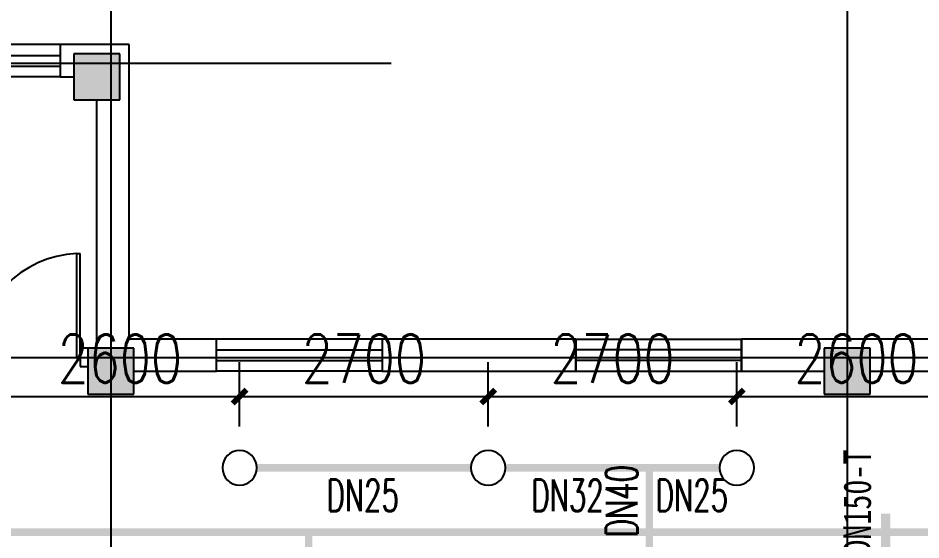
# Model space of a CAD drawing. Extents: x 0 to 2838408, y -923048 to 203859.
# Drawn here: x 2696256 to 2706063, y -538843 to -533169 of the extents above; entities that cross this region are included whole.
import ezdxf
from ezdxf.enums import TextEntityAlignment as Align

# ---------------------------------------------------------------- set-up
doc = ezdxf.new("R2010")
doc.units = 0
doc.header["$LTSCALE"] = 1000
for name, color, linetype in [('COLUMN', 9, 'Continuous'), ('DIM_喷淋', 3, 'Continuous'), ('DOOR_FIRE', 4, 'Continuous'), ('DOTE', 8, 'Continuous'), ('EQUIP_喷头', 7, 'Continuous'), ('PIPE-喷淋', 6, 'Continuous'), ('PUB_HATCH', 8, 'Continuous'), ('TEXT_喷淋', 7, 'Continuous'), ('WALL', 9, 'Continuous'), ('WINDOW', 4, 'Continuous'), ('XREF', 8, 'Continuous'), ('抗震支吊架', 2, 'Continuous')]:
    doc.layers.add(name, color=color, linetype=linetype)
doc.styles.add('_TCH_DIM_T3', font='SIMPLEX', dxfattribs={"width": 0.75, "bigfont": 'HZTXT'})
doc.styles.add('_TWT_PIPEDN', font='SIMPLEX', dxfattribs={"width": 0.8, "height": 2.3, "bigfont": 'HZTXT'})
doc.styles.add('kzcad', font='', dxfattribs={"width": 0.8})
doc.styles.get('kzcad').set_extended_font_data('SimSun')
doc.dimstyles.new('_TWT_ARCH&&150', dxfattribs={"dimtxt": 525, "dimasz": 150, "dimexe": 375, "dimexo": 450, "dimgap": 150, "dimtad": 1, "dimdec": 0, "dimzin": 0, "dimdsep": 46, "dimtxsty": '_TCH_DIM_T3', "dimblk": 'ARCHTICK', "dimcen": 0.09, "dimclrt": 7, "dimazin": 2, "dimtfac": 1, "dimtdec": 0, "dimtix": 1, "dimtmove": 2, "dimatfit": 3, "dimfxl": 1, "dimtolj": 1, "dimtzin": 0, "dimarcsym": 0})

# ---------------------------------------------------------------- blocks, each defined once
blk = doc.blocks.new('$DorLib2D$00000225')
at = {"color": 0}
for p, q in [((0.475, -0.0014), (0.475, 0.7521)), ((0.475, 0.7521), (0.5, 0.7521)), ((0.5, -0.0014), (0.5, 0.7521)), ((-0.5, 0), (-0.5, 0.252)), ((-0.475, 0.252), (-0.5, 0.252)), ((-0.475, 0), (-0.475, 0.252)), ((-0.475, 0), (-0.5, 0)), ((0.475, -0.0014), (0.5, -0.0014))]:
    blk.add_line(p, q, dxfattribs=at)
for centre, radius, start, end in [((0.5046, -0.0019), 0.7546, 92.24927, 179.72377), ((-0.5008, 0.0026), 0.2508, 359.78987, 84.09744)]:
    blk.add_arc(centre, radius, start, end, dxfattribs=at)
blk = doc.blocks.new('$WINLIB2D$00000001')
at = {"color": 0}
for points in [[(-0.5, 0.5), (-0.5, -0.5)], [(-0.5, 0.5), (0.5, 0.5)], [(0.5, -0.5), (0.5, 0.5)], [(0.5, 0.1667), (-0.5, 0.1667)], [(0.5, -0.1667), (-0.5, -0.1667)], [(-0.5, -0.5), (0.5, -0.5)]]:
    blk.add_lwpolyline(points, dxfattribs=at)
blk = doc.blocks.new('3F1')
at = {"layer": 'PUB_HATCH'}
for points in [[(2360816.7, -533558.3), (2360816.7, -534058.3), (2361316.7, -534058.3), (2361316.7, -533558.3)], [(2360966.7, -537258.3), (2361466.7, -537258.3), (2361466.7, -536758.3), (2360966.7, -536758.3)], [(2368966.7, -537258.3), (2369466.7, -537258.3), (2369466.7, -536758.3), (2368966.7, -536758.3)]]:
    blk.add_hatch(color=256, dxfattribs=at).paths.add_polyline_path(points)
at = {"layer": 'COLUMN'}
for p, q in [((2360816.7, -533558.3), (2360816.7, -534058.3)), ((2361316.7, -533558.3), (2360816.7, -533558.3)), ((2361316.7, -534058.3), (2361316.7, -533558.3)), ((2360816.7, -534058.3), (2361316.7, -534058.3)), ((2361466.7, -536758.3), (2360966.7, -536758.3)), ((2360966.7, -536758.3), (2360966.7, -537258.3)), ((2361466.7, -537258.3), (2361466.7, -536758.3)), ((2369466.7, -536758.3), (2368966.7, -536758.3)), ((2368966.7, -536758.3), (2368966.7, -537258.3)), ((2369466.7, -537258.3), (2369466.7, -536758.3)), ((2360966.7, -537258.3), (2361466.7, -537258.3)), ((2368966.7, -537258.3), (2369466.7, -537258.3))]:
    blk.add_line(p, q, dxfattribs=at)
at = {"layer": 'DOTE'}
for p, q in [((2361216.7, -467258.3), (2361216.7, -550458.3)), ((2369216.7, -467258.3), (2369216.7, -550458.3)), ((2343216.7, -533658.3), (2364264.3, -533658.3)), ((2343216.7, -536858.3), (2453916.7, -536858.3))]:
    blk.add_line(p, q, dxfattribs=at)
at = {"layer": 'WALL'}
for p, q in [((2361416.7, -533458.3), (2360666.7, -533458.3)), ((2360666.7, -533458.3), (2360666.7, -533808.3)), ((2361416.7, -536658.3), (2361416.7, -533458.3)), ((2360666.7, -533808.3), (2360816.7, -533808.3)), ((2361066.7, -536758.3), (2361066.7, -534058.3)), ((2362366.7, -536658.3), (2361416.7, -536658.3)), ((2362366.7, -537008.3), (2362366.7, -536658.3)), ((2366266.7, -536658.3), (2364166.7, -536658.3)), ((2364166.7, -536658.3), (2364166.7, -537008.3)), ((2366266.7, -537008.3), (2366266.7, -536658.3)), ((2369216.7, -536658.3), (2368066.7, -536658.3)), ((2368066.7, -536658.3), (2368066.7, -537008.3)), ((2370366.7, -536658.3), (2369216.7, -536658.3)), ((2360966.7, -536758.3), (2360886.7, -536758.3)), ((2360886.7, -536758.3), (2360886.7, -536958.3)), ((2360886.7, -536958.3), (2360966.7, -536958.3)), ((2361466.7, -537008.3), (2362366.7, -537008.3)), ((2364166.7, -537008.3), (2366266.7, -537008.3)), ((2368066.7, -537008.3), (2368966.7, -537008.3)), ((2369466.7, -537008.3), (2370366.7, -537008.3))]:
    blk.add_line(p, q, dxfattribs=at)
at = {"layer": 'DOOR_FIRE', "xscale": -1500, "yscale": -1500, "zscale": 200, "rotation": 180}
blk.add_blockref('$DorLib2D$00000225', (2360136.7, -536858.3), dxfattribs=at)
at = {"layer": 'WINDOW', "xscale": 1400, "yscale": -350, "zscale": 1400, "rotation": 180}
blk.add_blockref('$WINLIB2D$00000001', (2359966.7, -533633.3), dxfattribs=at)
at = {"layer": 'WINDOW', "yscale": 350}
for p, xscale, zscale in [((2363266.7, -536833.3), -1800, -1800), ((2367166.7, -536833.3), 1800, 1800)]:
    blk.add_blockref('$WINLIB2D$00000001', p, dxfattribs=dict(at, xscale=xscale, zscale=zscale))
blk = doc.blocks.new('_ArchTick')
at = {"color": 0, "linetype": 'ByBlock', "const_width": 0.4}
blk.add_lwpolyline([(-0.5, -0.5), (0.5, 0.5)], dxfattribs=at)
blk = doc.blocks.new('*D2481')
at = {"layer": 'Defpoints', "color": 0, "linetype": 'ByBlock', "transparency": 16777216}
for p in [(2706662.5, -537283.9), (2704062.5, -538058.3), (2706662.5, -538058.3)]:
    blk.add_point(p, dxfattribs=at)
at = {"layer": 'DIM_喷淋', "color": 0, "linetype": 'ByBlock', "lineweight": -2, "transparency": 16777216}
for p, q in [((2704062.5, -537608.3), (2704062.5, -536908.9)), ((2706662.5, -537608.3), (2706662.5, -536908.9)), ((2704062.5, -537283.9), (2706662.5, -537283.9))]:
    blk.add_line(p, q, dxfattribs=at)
at = {"layer": 'DIM_喷淋', "color": 0, "linetype": 'ByBlock', "lineweight": -2, "transparency": 16777216, "xscale": 150, "yscale": 150, "zscale": 150, "rotation": 180}
blk.add_blockref('_ArchTick', (2704062.5, -537283.9), dxfattribs=at)
at = {"layer": 'DIM_喷淋', "color": 0, "linetype": 'ByBlock', "lineweight": -2, "transparency": 16777216, "xscale": 150, "yscale": 150, "zscale": 150}
blk.add_blockref('_ArchTick', (2706662.5, -537283.9), dxfattribs=at)
at = {"layer": 'DIM_喷淋', "color": 7, "linetype": 'ByBlock', "transparency": 16777216, "insert": (2705362.5, -536871.4), "char_height": 525, "attachment_point": 5, "style": '_TCH_DIM_T3'}
blk.add_mtext('\\A1;2600', dxfattribs=at)
blk = doc.blocks.new('*D2482')
at = {"layer": 'Defpoints', "color": 0, "linetype": 'ByBlock', "transparency": 16777216}
for p in [(2704062.5, -537283.9), (2701362.5, -538058.3), (2704062.5, -538058.3)]:
    blk.add_point(p, dxfattribs=at)
at = {"layer": 'DIM_喷淋', "color": 0, "linetype": 'ByBlock', "lineweight": -2, "transparency": 16777216}
for p, q in [((2701362.5, -537608.3), (2701362.5, -536908.9)), ((2704062.5, -537608.3), (2704062.5, -536908.9)), ((2701362.5, -537283.9), (2704062.5, -537283.9))]:
    blk.add_line(p, q, dxfattribs=at)
at = {"layer": 'DIM_喷淋', "color": 0, "linetype": 'ByBlock', "lineweight": -2, "transparency": 16777216, "xscale": 150, "yscale": 150, "zscale": 150, "rotation": 180}
blk.add_blockref('_ArchTick', (2701362.5, -537283.9), dxfattribs=at)
at = {"layer": 'DIM_喷淋', "color": 0, "linetype": 'ByBlock', "lineweight": -2, "transparency": 16777216, "xscale": 150, "yscale": 150, "zscale": 150}
blk.add_blockref('_ArchTick', (2704062.5, -537283.9), dxfattribs=at)
at = {"layer": 'DIM_喷淋', "color": 7, "linetype": 'ByBlock', "transparency": 16777216, "insert": (2702712.5, -536871.4), "char_height": 525, "attachment_point": 5, "style": '_TCH_DIM_T3'}
blk.add_mtext('\\A1;2700', dxfattribs=at)
blk = doc.blocks.new('*D2483')
at = {"layer": 'Defpoints', "color": 0, "linetype": 'ByBlock', "transparency": 16777216}
for p in [(2701362.5, -537283.9), (2698662.5, -538058.3), (2701362.5, -538058.3)]:
    blk.add_point(p, dxfattribs=at)
at = {"layer": 'DIM_喷淋', "color": 0, "linetype": 'ByBlock', "lineweight": -2, "transparency": 16777216}
for p, q in [((2698662.5, -537608.3), (2698662.5, -536908.9)), ((2701362.5, -537608.3), (2701362.5, -536908.9)), ((2698662.5, -537283.9), (2701362.5, -537283.9))]:
    blk.add_line(p, q, dxfattribs=at)
at = {"layer": 'DIM_喷淋', "color": 0, "linetype": 'ByBlock', "lineweight": -2, "transparency": 16777216, "xscale": 150, "yscale": 150, "zscale": 150, "rotation": 180}
blk.add_blockref('_ArchTick', (2698662.5, -537283.9), dxfattribs=at)
at = {"layer": 'DIM_喷淋', "color": 0, "linetype": 'ByBlock', "lineweight": -2, "transparency": 16777216, "xscale": 150, "yscale": 150, "zscale": 150}
blk.add_blockref('_ArchTick', (2701362.5, -537283.9), dxfattribs=at)
at = {"layer": 'DIM_喷淋', "color": 7, "linetype": 'ByBlock', "transparency": 16777216, "insert": (2700012.5, -536871.4), "char_height": 525, "attachment_point": 5, "style": '_TCH_DIM_T3'}
blk.add_mtext('\\A1;2700', dxfattribs=at)
blk = doc.blocks.new('*D2484')
at = {"layer": 'Defpoints', "color": 0, "linetype": 'ByBlock', "transparency": 16777216}
for p in [(2698662.5, -537283.9), (2696062.5, -538058.3), (2698662.5, -538058.3)]:
    blk.add_point(p, dxfattribs=at)
at = {"layer": 'DIM_喷淋', "color": 0, "linetype": 'ByBlock', "lineweight": -2, "transparency": 16777216}
for p, q in [((2696062.5, -537608.3), (2696062.5, -536908.9)), ((2698662.5, -537608.3), (2698662.5, -536908.9)), ((2696062.5, -537283.9), (2698662.5, -537283.9))]:
    blk.add_line(p, q, dxfattribs=at)
at = {"layer": 'DIM_喷淋', "color": 0, "linetype": 'ByBlock', "lineweight": -2, "transparency": 16777216, "xscale": 150, "yscale": 150, "zscale": 150, "rotation": 180}
blk.add_blockref('_ArchTick', (2696062.5, -537283.9), dxfattribs=at)
at = {"layer": 'DIM_喷淋', "color": 0, "linetype": 'ByBlock', "lineweight": -2, "transparency": 16777216, "xscale": 150, "yscale": 150, "zscale": 150}
blk.add_blockref('_ArchTick', (2698662.5, -537283.9), dxfattribs=at)
at = {"layer": 'DIM_喷淋', "color": 7, "linetype": 'ByBlock', "transparency": 16777216, "insert": (2697362.5, -536871.4), "char_height": 525, "attachment_point": 5, "style": '_TCH_DIM_T3'}
blk.add_mtext('\\A1;2600', dxfattribs=at)
blk = doc.blocks.new('$TwtSys$00000125')
blk.add_circle((0, 0, 0), 1)

msp = doc.modelspace()

# ---------------------------------------------------------------- linework, layer by layer
at = {"layer": 'PIPE-喷淋', "linetype": 'ByBlock', "ltscale": 1.5, "const_width": 82.5}
for points in [[(2698850, -538058.3), (2701175, -538058.3)], [(2701550, -538058.3), (2703112.5, -538058.3)], [(2703112.5, -538058.3), (2703112.5, -538758.3)], [(2703112.5, -538058.3), (2703875, -538058.3)], [(2695112.5, -538758.3), (2699412.5, -538758.3)], [(2699412.5, -538758.3), (2703112.5, -538758.3)], [(2699412.5, -540558.3), (2699412.5, -538758.3)], [(2703112.5, -538758.3), (2707412.5, -538758.3)], [(2703112.5, -540558.3), (2703112.5, -538758.3)]]:
    msp.add_lwpolyline(points, dxfattribs=at)
at = {"layer": '抗震支吊架', "color": 4, "const_width": 100}
msp.add_lwpolyline([(2705679.2, -538958.3), (2705679.2, -538558.3)], dxfattribs=at)

# ---------------------------------------------------------------- block references
at = {"layer": 'EQUIP_喷头', "linetype": 'ByBlock', "xscale": 187.5, "yscale": -187.5, "zscale": 187.5}
for p in [(2698662.5, -538058.3), (2701362.5, -538058.3), (2704062.5, -538058.3)]:
    msp.add_blockref('$TwtSys$00000125', p, dxfattribs=at)
at = {"layer": 'XREF'}
msp.add_blockref('3F1', (336045.8, 0), dxfattribs=at)

# ---------------------------------------------------------------- texts
at = {"layer": 'TEXT_喷淋', "color": 251, "linetype": 'ByBlock', "style": '_TWT_PIPEDN', "width": 0.64}
for s, rotation, p in [('DN40', 90, (2702985, -538813.1)), ('DN25', 359.99999, (2699607.7, -538530.8)), ('DN32', 359.99999, (2701832.7, -538530.8)), ('DN25', 359.99999, (2703182.7, -538530.8))]:
    msp.add_text(s, height=345, rotation=rotation, dxfattribs=at).set_placement(p)
at = {"layer": '抗震支吊架', "color": 4, "style": 'kzcad', "width": 0.8}
msp.add_text('KZS-DN150-T', height=300, rotation=89.88539, dxfattribs=at).set_placement((2705519.2, -538758.3), align=Align.CENTER)

# ---------------------------------------------------------------- dimensions: what is measured, and where the dimension line sits
at = {"layer": 'DIM_喷淋', "linetype": 'ByBlock'}
for p1, p2, picture, middle in [((2696062.5, -538058.3), (2698662.5, -538058.3), '*D2484', (2697362.5, -536871.4)), ((2698662.5, -538058.3), (2701362.5, -538058.3), '*D2483', (2700012.5, -536871.4)), ((2701362.5, -538058.3), (2704062.5, -538058.3), '*D2482', (2702712.5, -536871.4)), ((2704062.5, -538058.3), (2706662.5, -538058.3), '*D2481', (2705362.5, -536871.4))]:
    dim = msp.add_aligned_dim(p1=p1, p2=p2, distance=774.4, dimstyle='_TWT_ARCH&&150', dxfattribs=at)
    dim.commit()
    dim.dimension.update_dxf_attribs({"geometry": picture, "text_midpoint": middle})

doc.saveas('drawing.dxf')
